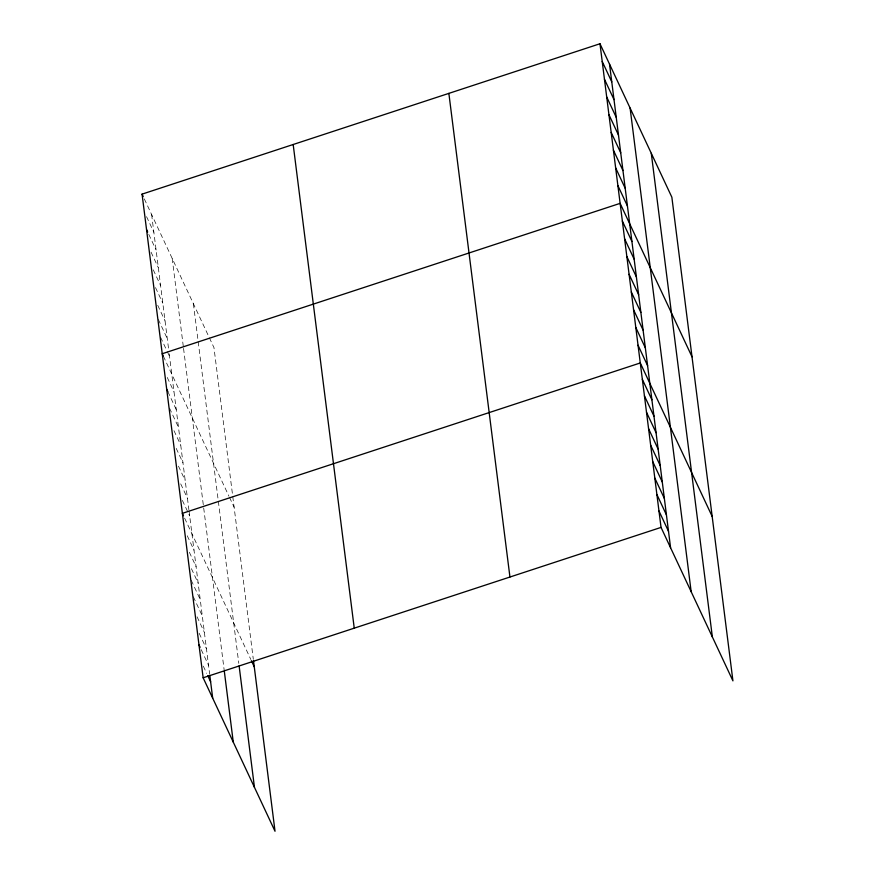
<?xml version="1.0" encoding="UTF-8"?>
<svg xmlns="http://www.w3.org/2000/svg" width="875" height="875" viewBox="0 0 875 875"><rect width="100%" height="100%" fill="white"/><g stroke="black" fill="none" stroke-linecap="round" stroke-linejoin="round"><path stroke-width="0.66" stroke-dasharray="4.38 3.28" d="M144.32 198.92L208.808 336.613M209.387 337.827L213.959 347.594L253.302 659.203M146.552 216.661L153.858 232.247M148.794 234.391L156.1 249.977M151.036 252.131L158.331 267.717M153.267 269.861L160.573 285.447M155.509 287.602L162.816 303.188M157.752 305.331L165.058 320.917M158.309 319.462L167.289 338.658M160.541 337.203L166.72 350.394M167.289 351.586L169.531 356.387M163.341 356.136L228.966 496.223M229.534 497.438L234.106 507.194M167.267 377.464L174.005 391.858M167.825 391.606L176.247 409.588M169.498 408.144L178.489 427.328M173.983 430.675L180.731 445.058M176.225 448.405L182.963 462.788M178.467 466.134L185.205 480.528M180.709 483.875L187.447 498.258M182.383 500.412L189.689 515.998M184.625 518.142L250.83 659.488M187.261 535.784L193.998 550.178M189.339 552.234L196.077 566.617M191.417 568.673L198.155 583.067M191.242 580.322L200.233 599.506M193.32 596.772L202.311 615.956M197.083 616.809L204.378 632.395M199.161 633.248L206.456 648.845M201.228 649.698L208.534 665.284M203.306 666.137L206.675 673.334M193.386 303.68L238.798 663.37M172.189 258.431L183.389 347.102M183.542 348.37L203.536 506.712M203.7 507.97L224.153 669.987M151.616 214.517L168.569 348.786M169.214 353.85L188.88 509.666M189.044 510.923L209.65 674.144"/><path stroke-width="1.31" d="M253.466 660.472L275.023 831.25L203.142 677.786L142.067 194.13L599.977 43.75L671.858 197.214L732.933 680.87L661.041 527.406L599.977 43.75M203.142 677.786L661.041 527.406M602.219 61.48L611.767 81.867M604.45 79.22L613.998 99.608M606.692 96.95L616.241 117.338M608.934 114.691L618.483 135.067M611.177 132.42L620.725 152.808M613.408 150.15L622.956 170.537M615.65 167.891L625.198 188.278M617.892 185.62L627.441 206.008M692.016 356.814L620.123 203.361L162.225 353.741L163.341 356.136M622.366 221.091L631.914 241.478M624.608 238.831L634.156 259.208M626.85 256.561L636.398 276.948M629.081 274.291L638.63 294.678M631.323 292.031L640.872 312.419M633.566 309.761L643.114 330.148M635.808 327.502L645.356 347.878M638.039 345.231L647.588 365.619M712.163 516.425L640.281 362.961L182.372 513.341L183.498 515.747M642.359 379.411L651.908 399.798M644.438 395.85L653.986 416.238M646.516 412.3L656.064 432.688M648.583 428.739L658.131 449.127M650.661 445.189L660.209 465.577M652.739 461.628L662.288 482.016M654.817 478.078L664.366 498.466M656.895 494.517L666.444 514.905M658.973 510.967L668.522 531.355M142.067 194.13L143.194 196.525M146.552 229.6L147.667 231.995M166.698 389.211L167.825 391.606M251.398 660.702L254.264 666.805M198.986 644.897L200.113 647.303M207.802 675.73L210.613 681.734M651.284 153.3L712.359 636.956M630.098 108.052L691.162 591.708M609.525 64.138L670.589 547.794M448.864 93.373L509.939 577.041M293.18 144.506L354.244 628.163M239.116 665.897L254.45 787.336M224.317 671.256L233.264 742.087M209.814 675.402L212.691 698.173"/></g></svg>
